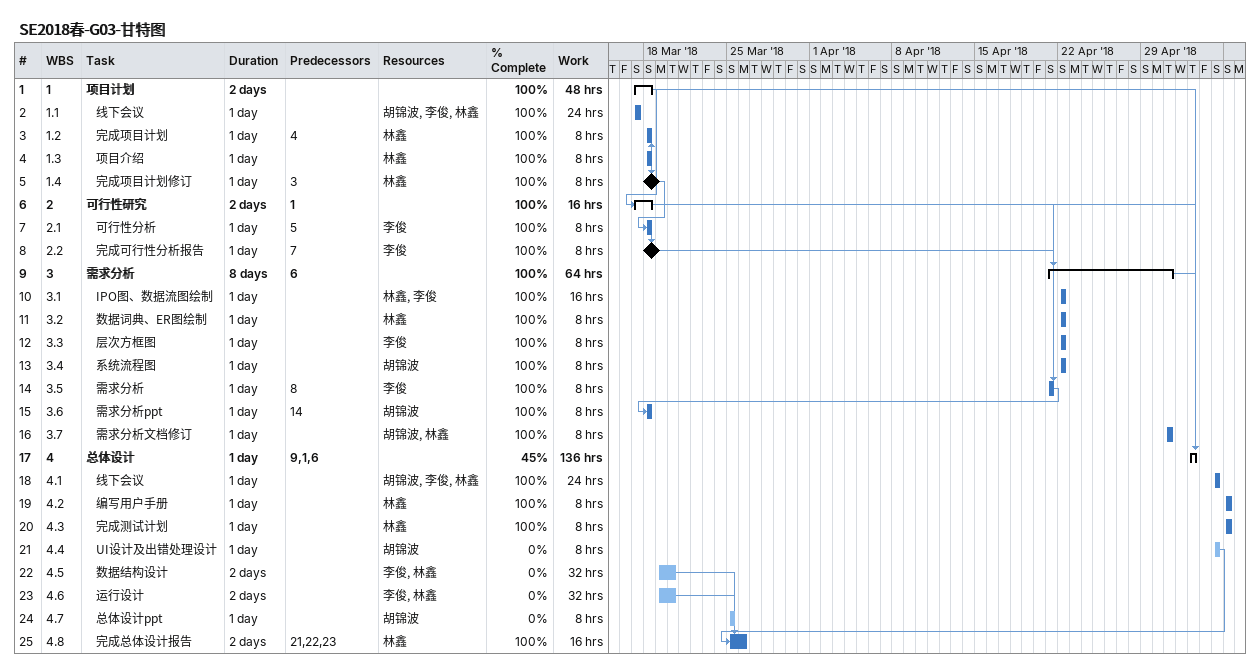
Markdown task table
SE2018春-G03-甘特图

| ID | WBS | Task | Duration | Start | Finish | Predecessors | Resources | % complete | Work (h) |
|---|---|---|---|---|---|---|---|---|---|
| 1 | 1 | **项目计划** | 2d | 2018-03-17 | 2018-03-18 |  |  | 100 | 48 |
| 2 | 1.1 | 线下会议 | 1d | 2018-03-17 | 2018-03-17 |  | 胡锦波, 李俊, 林鑫 | 100 | 24 |
| 3 | 1.2 | 完成项目计划 | 1d | 2018-03-18 | 2018-03-18 | 4 | 林鑫 | 100 | 8 |
| 4 | 1.3 | 项目介绍 | 1d | 2018-03-18 | 2018-03-18 |  | 林鑫 | 100 | 8 |
| 5 | 1.4 | 完成项目计划修订 | 1d | 2018-03-18 | 2018-03-18 | 3 | 林鑫 | 100 | 8 |
| 6 | 2 | **可行性研究** | 2d | 2018-03-17 | 2018-03-18 | 1 |  | 100 | 16 |
| 7 | 2.1 | 可行性分析 | 1d | 2018-03-18 | 2018-03-18 | 5 | 李俊 | 100 | 8 |
| 8 | 2.2 | 完成可行性分析报告 | 1d | 2018-03-18 | 2018-03-18 | 7 | 李俊 | 100 | 8 |
| 9 | 3 | **需求分析** | 8d | 2018-04-21 | 2018-05-01 | 6 |  | 100 | 64 |
| 10 | 3.1 | IPO图、数据流图绘制 | 1d | 2018-04-22 | 2018-04-22 |  | 林鑫, 李俊 | 100 | 16 |
| 11 | 3.2 | 数据词典、ER图绘制 | 1d | 2018-04-22 | 2018-04-22 |  | 林鑫 | 100 | 8 |
| 12 | 3.3 | 层次方框图 | 1d | 2018-04-22 | 2018-04-22 |  | 李俊 | 100 | 8 |
| 13 | 3.4 | 系统流程图 | 1d | 2018-04-22 | 2018-04-22 |  | 胡锦波 | 100 | 8 |
| 14 | 3.5 | 需求分析 | 1d | 2018-04-21 | 2018-04-21 | 8 | 李俊 | 100 | 8 |
| 15 | 3.6 | 需求分析ppt | 1d | 2018-03-18 | 2018-03-18 | 14 | 胡锦波 | 100 | 8 |
| 16 | 3.7 | 需求分析文档修订 | 1d | 2018-05-01 | 2018-05-01 |  | 胡锦波, 林鑫 | 100 | 8 |
| 17 | 4 | **总体设计** | 1d | 2018-05-03 | 2018-05-03 | 9, 1, 6 |  | 45 | 136 |
| 18 | 4.1 | 线下会议 | 1d | 2018-05-05 | 2018-05-05 |  | 胡锦波, 李俊, 林鑫 | 100 | 24 |
| 19 | 4.2 | 编写用户手册 | 1d | 2018-05-06 | 2018-05-06 |  | 林鑫 | 100 | 8 |
| 20 | 4.3 | 完成测试计划 | 1d | 2018-05-06 | 2018-05-06 |  | 林鑫 | 100 | 8 |
| 21 | 4.4 | UI设计及出错处理设计 | 1d | 2018-05-05 | 2018-05-05 |  | 胡锦波 | 0 | 8 |
| 22 | 4.5 | 数据结构设计 | 2d | 2018-03-19 | 2018-03-20 |  | 李俊, 林鑫 | 0 | 32 |
| 23 | 4.6 | 运行设计 | 2d | 2018-03-19 | 2018-03-20 |  | 李俊, 林鑫 | 0 | 32 |
| 24 | 4.7 | 总体设计ppt | 1d | 2018-03-25 | 2018-03-25 |  | 胡锦波 | 0 | 8 |
| 25 | 4.8 | 完成总体设计报告 | 2d | 2018-03-25 | 2018-03-26 | 21, 22, 23 | 林鑫 | 100 | 16 |
